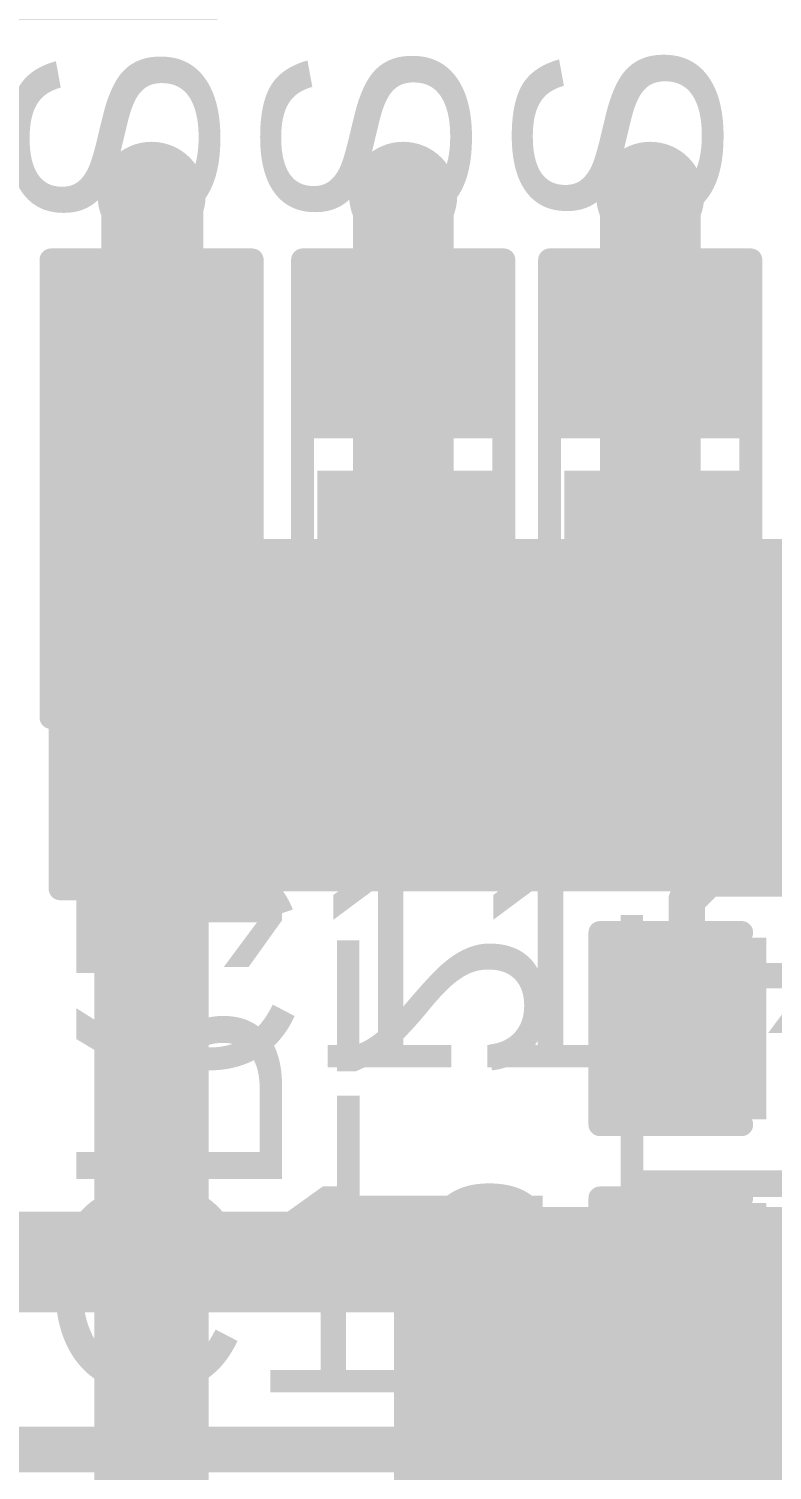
# Model space of a CAD drawing. Header units: millimetres. Extents: x -0.12 to 2.11, y 0 to 1.55.
# Drawn here: x 1.3792 to 1.5417, y 1.0545 to 1.3695 of the extents above; entities that cross this region are included whole.
import ezdxf

# ---------------------------------------------------------------- set-up
doc = ezdxf.new("R2010")
doc.units = ezdxf.units.MM
doc.header["$MEASUREMENT"] = 0
for name, color, linetype in [('BottomLayer', 5, 'Continuous'), ('BottomOverlay', 54, 'Continuous'), ('BottomPaste', 16, 'Continuous'), ('BottomSolder', 6, 'Continuous'), ('TopLayer', 1, 'Continuous'), ('TopOverlay', 2, 'Continuous'), ('TopPaste', 8, 'Continuous'), ('TopSolder', 216, 'Continuous'), ('ViaHoleLayer', 16, 'Continuous')]:
    doc.layers.add(name, color=color, linetype=linetype)
doc.styles.add('Arial', font='', dxfattribs={"height": 0.2})
doc.styles.get('Arial').set_extended_font_data('Arial')

# ---------------------------------------------------------------- blocks, each defined once
blk = doc.blocks.new('S______B______15')
at = {"layer": 'TopLayer'}
for points in [[(-0.045, -0.0175), (-0.045, 0.0175), (-0.015, 0.0175), (-0.015, -0.0175)], [(0.015, -0.0175), (0.015, 0.0175), (0.045, 0.0175), (0.045, -0.0175)]]:
    blk.add_hatch(color=1, dxfattribs=at).paths.add_polyline_path(points)
at = {"layer": 'TopPaste'}
for points in [[(-0.045, -0.0175), (-0.045, 0.0175), (-0.015, 0.0175), (-0.015, -0.0175)], [(0.015, -0.0175), (0.015, 0.0175), (0.045, 0.0175), (0.045, -0.0175)]]:
    blk.add_hatch(color=8, dxfattribs=at).paths.add_polyline_path(points)
at = {"layer": 'TopSolder'}
for points in [[(-0.049, -0.0215), (-0.049, 0.0215), (-0.011, 0.0215), (-0.011, -0.0215)], [(0.011, -0.0215), (0.011, 0.0215), (0.049, 0.0215), (0.049, -0.0215)]]:
    blk.add_hatch(color=216, dxfattribs=at).paths.add_polyline_path(points)
at = {"layer": 'TopOverlay', "const_width": 0.005}
for points in [[(0.05, 0.022), (-0.05, 0.022)], [(-0.05, -0.022), (-0.05, 0.022)], [(0.05, -0.022), (0.05, 0.022)], [(0.05, -0.022), (-0.05, -0.022)]]:
    blk.add_lwpolyline(points, dxfattribs=at)
at = {"layer": 'TopOverlay', "const_width": 0.0025}
for points in [[(-0.05125, 0.022, 1), (-0.04875, 0.022, 1)], [(-0.05125, 0.022, 1), (-0.04875, 0.022, 1)], [(0.04875, 0.022, 1), (0.05125, 0.022, 1)], [(0.04875, 0.022, 1), (0.05125, 0.022, 1)], [(-0.05125, -0.022, 1), (-0.04875, -0.022, 1)], [(-0.05125, -0.022, 1), (-0.04875, -0.022, 1)], [(0.04875, -0.022, 1), (0.05125, -0.022, 1)], [(0.04875, -0.022, 1), (0.05125, -0.022, 1)]]:
    blk.add_lwpolyline(points, format="xyb", close=True, dxfattribs=at)
blk = doc.blocks.new('S______B______16')
at = {"layer": 'TopLayer'}
for points in [[(-0.045, -0.0175), (-0.045, 0.0175), (-0.015, 0.0175), (-0.015, -0.0175)], [(0.015, -0.0175), (0.015, 0.0175), (0.045, 0.0175), (0.045, -0.0175)]]:
    blk.add_hatch(color=1, dxfattribs=at).paths.add_polyline_path(points)
at = {"layer": 'TopPaste'}
for points in [[(-0.045, -0.0175), (-0.045, 0.0175), (-0.015, 0.0175), (-0.015, -0.0175)], [(0.015, -0.0175), (0.015, 0.0175), (0.045, 0.0175), (0.045, -0.0175)]]:
    blk.add_hatch(color=8, dxfattribs=at).paths.add_polyline_path(points)
at = {"layer": 'TopSolder'}
for points in [[(-0.049, -0.0215), (-0.049, 0.0215), (-0.011, 0.0215), (-0.011, -0.0215)], [(0.011, -0.0215), (0.011, 0.0215), (0.049, 0.0215), (0.049, -0.0215)]]:
    blk.add_hatch(color=216, dxfattribs=at).paths.add_polyline_path(points)
at = {"layer": 'TopOverlay', "const_width": 0.005}
for points in [[(-0.05, -0.022), (-0.05, 0.022)], [(0.05, 0.022), (-0.05, 0.022)], [(0.05, -0.022), (0.05, 0.022)], [(0.05, -0.022), (-0.05, -0.022)]]:
    blk.add_lwpolyline(points, dxfattribs=at)
at = {"layer": 'TopOverlay', "const_width": 0.0025}
for points in [[(-0.05125, 0.022, 1), (-0.04875, 0.022, 1)], [(-0.05125, 0.022, 1), (-0.04875, 0.022, 1)], [(0.04875, 0.022, 1), (0.05125, 0.022, 1)], [(0.04875, 0.022, 1), (0.05125, 0.022, 1)], [(-0.05125, -0.022, 1), (-0.04875, -0.022, 1)], [(-0.05125, -0.022, 1), (-0.04875, -0.022, 1)], [(0.04875, -0.022, 1), (0.05125, -0.022, 1)], [(0.04875, -0.022, 1), (0.05125, -0.022, 1)]]:
    blk.add_lwpolyline(points, format="xyb", close=True, dxfattribs=at)
blk = doc.blocks.new('S______B______17')
at = {"layer": 'TopLayer'}
for points in [[(-0.045, -0.0175), (-0.045, 0.0175), (-0.015, 0.0175), (-0.015, -0.0175)], [(0.015, -0.0175), (0.015, 0.0175), (0.045, 0.0175), (0.045, -0.0175)]]:
    blk.add_hatch(color=1, dxfattribs=at).paths.add_polyline_path(points)
at = {"layer": 'TopPaste'}
for points in [[(-0.045, -0.0175), (-0.045, 0.0175), (-0.015, 0.0175), (-0.015, -0.0175)], [(0.015, -0.0175), (0.015, 0.0175), (0.045, 0.0175), (0.045, -0.0175)]]:
    blk.add_hatch(color=8, dxfattribs=at).paths.add_polyline_path(points)
at = {"layer": 'TopSolder'}
for points in [[(-0.049, -0.0215), (-0.049, 0.0215), (-0.011, 0.0215), (-0.011, -0.0215)], [(0.011, -0.0215), (0.011, 0.0215), (0.049, 0.0215), (0.049, -0.0215)]]:
    blk.add_hatch(color=216, dxfattribs=at).paths.add_polyline_path(points)
at = {"layer": 'TopOverlay', "const_width": 0.005}
for points in [[(0.05, 0.022), (-0.05, 0.022)], [(-0.05, -0.022), (-0.05, 0.022)], [(0.05, -0.022), (0.05, 0.022)], [(0.05, -0.022), (-0.05, -0.022)]]:
    blk.add_lwpolyline(points, dxfattribs=at)
at = {"layer": 'TopOverlay', "const_width": 0.0025}
for points in [[(-0.05125, 0.022, 1), (-0.04875, 0.022, 1)], [(-0.05125, 0.022, 1), (-0.04875, 0.022, 1)], [(0.04875, 0.022, 1), (0.05125, 0.022, 1)], [(0.04875, 0.022, 1), (0.05125, 0.022, 1)], [(-0.05125, -0.022, 1), (-0.04875, -0.022, 1)], [(-0.05125, -0.022, 1), (-0.04875, -0.022, 1)], [(0.04875, -0.022, 1), (0.05125, -0.022, 1)], [(0.04875, -0.022, 1), (0.05125, -0.022, 1)]]:
    blk.add_lwpolyline(points, format="xyb", close=True, dxfattribs=at)
blk = doc.blocks.new('R___0603_B_31')
at = {"layer": 'BottomLayer'}
for points in [[(-0.045, -0.0175), (-0.045, 0.0175), (-0.015, 0.0175), (-0.015, -0.0175)], [(0.015, -0.0175), (0.015, 0.0175), (0.045, 0.0175), (0.045, -0.0175)]]:
    blk.add_hatch(color=5, dxfattribs=at).paths.add_polyline_path(points)
at = {"layer": 'BottomPaste'}
for points in [[(-0.045, -0.0175), (-0.045, 0.0175), (-0.015, 0.0175), (-0.015, -0.0175)], [(0.015, -0.0175), (0.015, 0.0175), (0.045, 0.0175), (0.045, -0.0175)]]:
    blk.add_hatch(color=16, dxfattribs=at).paths.add_polyline_path(points)
at = {"layer": 'BottomSolder'}
for points in [[(-0.049, -0.0215), (-0.049, 0.0215), (-0.011, 0.0215), (-0.011, -0.0215)], [(0.011, -0.0215), (0.011, 0.0215), (0.049, 0.0215), (0.049, -0.0215)]]:
    blk.add_hatch(color=6, dxfattribs=at).paths.add_polyline_path(points)
at = {"layer": 'BottomOverlay', "const_width": 0.005}
for points in [[(-0.048, -0.021), (-0.048, 0.021)], [(0.048, 0.021), (-0.048, 0.021)], [(0.048, -0.021), (0.048, 0.021)], [(0.048, -0.021), (-0.048, -0.021)]]:
    blk.add_lwpolyline(points, dxfattribs=at)
at = {"layer": 'BottomOverlay', "const_width": 0.0025}
for points in [[(-0.04925, 0.021, 1), (-0.04675, 0.021, 1)], [(-0.04925, 0.021, 1), (-0.04675, 0.021, 1)], [(0.04675, 0.021, 1), (0.04925, 0.021, 1)], [(0.04675, 0.021, 1), (0.04925, 0.021, 1)], [(-0.04925, -0.021, 1), (-0.04675, -0.021, 1)], [(-0.04925, -0.021, 1), (-0.04675, -0.021, 1)], [(0.04675, -0.021, 1), (0.04925, -0.021, 1)], [(0.04675, -0.021, 1), (0.04925, -0.021, 1)]]:
    blk.add_lwpolyline(points, format="xyb", close=True, dxfattribs=at)
blk = doc.blocks.new('IND_0603__1608_M_______B_38')
at = {"layer": 'BottomLayer'}
for points in [[(-0.03937, 0.01575), (-0.01575, 0.01575), (-0.01575, -0.01575), (-0.03937, -0.01575)], [(0.01575, 0.01575), (0.03937, 0.01575), (0.03937, -0.01575), (0.01575, -0.01575)]]:
    blk.add_hatch(color=5, dxfattribs=at).paths.add_polyline_path(points)
at = {"layer": 'BottomPaste'}
for points in [[(-0.03937, 0.01575), (-0.01575, 0.01575), (-0.01575, -0.01575), (-0.03937, -0.01575)], [(0.01575, 0.01575), (0.03937, 0.01575), (0.03937, -0.01575), (0.01575, -0.01575)]]:
    blk.add_hatch(color=16, dxfattribs=at).paths.add_polyline_path(points)
at = {"layer": 'BottomSolder'}
for points in [[(-0.04337, 0.01975), (-0.01175, 0.01975), (-0.01175, -0.01975), (-0.04337, -0.01975)], [(0.01175, 0.01975), (0.04337, 0.01975), (0.04337, -0.01975), (0.01175, -0.01975)]]:
    blk.add_hatch(color=6, dxfattribs=at).paths.add_polyline_path(points)
at = {"layer": 'BottomOverlay', "const_width": 0.005}
for points in [[(-0.008, 0.018), (0.009, 0.018)], [(-0.008, -0.018), (0.009, -0.018)]]:
    blk.add_lwpolyline(points, dxfattribs=at)
at = {"layer": 'BottomOverlay', "const_width": 0.0025}
for points in [[(-0.00925, 0.018, 1), (-0.00675, 0.018, 1)], [(0.00775, 0.018, 1), (0.01025, 0.018, 1)], [(-0.00925, -0.018, 1), (-0.00675, -0.018, 1)], [(0.00775, -0.018, 1), (0.01025, -0.018, 1)]]:
    blk.add_lwpolyline(points, format="xyb", close=True, dxfattribs=at)
blk = doc.blocks.new('IND_0603__1608_M_______B_39')
at = {"layer": 'BottomLayer'}
for points in [[(-0.03937, 0.01575), (-0.01575, 0.01575), (-0.01575, -0.01575), (-0.03937, -0.01575)], [(0.01575, 0.01575), (0.03937, 0.01575), (0.03937, -0.01575), (0.01575, -0.01575)]]:
    blk.add_hatch(color=5, dxfattribs=at).paths.add_polyline_path(points)
at = {"layer": 'BottomPaste'}
for points in [[(-0.03937, 0.01575), (-0.01575, 0.01575), (-0.01575, -0.01575), (-0.03937, -0.01575)], [(0.01575, 0.01575), (0.03937, 0.01575), (0.03937, -0.01575), (0.01575, -0.01575)]]:
    blk.add_hatch(color=16, dxfattribs=at).paths.add_polyline_path(points)
at = {"layer": 'BottomSolder'}
for points in [[(-0.04337, 0.01975), (-0.01175, 0.01975), (-0.01175, -0.01975), (-0.04337, -0.01975)], [(0.01175, 0.01975), (0.04337, 0.01975), (0.04337, -0.01975), (0.01175, -0.01975)]]:
    blk.add_hatch(color=6, dxfattribs=at).paths.add_polyline_path(points)
at = {"layer": 'BottomOverlay', "const_width": 0.005}
for points in [[(-0.008, 0.018), (0.009, 0.018)], [(-0.008, -0.018), (0.009, -0.018)]]:
    blk.add_lwpolyline(points, dxfattribs=at)
at = {"layer": 'BottomOverlay', "const_width": 0.0025}
for points in [[(-0.00925, 0.018, 1), (-0.00675, 0.018, 1)], [(0.00775, 0.018, 1), (0.01025, 0.018, 1)], [(-0.00925, -0.018, 1), (-0.00675, -0.018, 1)], [(0.00775, -0.018, 1), (0.01025, -0.018, 1)]]:
    blk.add_lwpolyline(points, format="xyb", close=True, dxfattribs=at)
blk = doc.blocks.new('C____E_44')
at = {"layer": 'TopLayer'}
for points in [[(-0.05492, 0.05059), (0.05492, 0.05059), (0.05492, -0.05059), (-0.05492, -0.05059)], [(0.19862, 0.05059), (0.30846, 0.05059), (0.30846, -0.05059), (0.19862, -0.05059)]]:
    blk.add_hatch(color=1, dxfattribs=at).paths.add_polyline_path(points)
at = {"layer": 'TopPaste'}
for points in [[(-0.05492, 0.05059), (0.05492, 0.05059), (0.05492, -0.05059), (-0.05492, -0.05059)], [(0.19862, 0.05059), (0.30846, 0.05059), (0.30846, -0.05059), (0.19862, -0.05059)]]:
    blk.add_hatch(color=8, dxfattribs=at).paths.add_polyline_path(points)
at = {"layer": 'TopSolder'}
for points in [[(-0.05892, 0.05459), (0.05892, 0.05459), (0.05892, -0.05459), (-0.05892, -0.05459)], [(0.19462, 0.05459), (0.31246, 0.05459), (0.31246, -0.05459), (0.19462, -0.05459)]]:
    blk.add_hatch(color=216, dxfattribs=at).paths.add_polyline_path(points)
at = {"layer": 'TopOverlay', "const_width": 0.01}
for points in [[(-0.04823, 0.092), (-0.04823, 0.063)], [(-0.01523, 0.091), (-0.01523, 0.062)], [(0.27677, 0.091), (-0.01523, 0.091)], [(0.27677, 0.091), (0.27677, 0.062)], [(-0.03123, 0.077), (-0.06423, 0.077)], [(-0.01523, -0.062), (-0.01523, -0.091)], [(0.27677, -0.062), (0.27677, -0.091)], [(0.27677, -0.091), (-0.01523, -0.091)]]:
    blk.add_lwpolyline(points, dxfattribs=at)
at = {"layer": 'TopOverlay', "const_width": 0.005}
for points in [[(-0.05073, 0.092, 1), (-0.04573, 0.092, 1)], [(-0.01773, 0.091, 1), (-0.01273, 0.091, 1)], [(-0.01773, 0.091, 1), (-0.01273, 0.091, 1)], [(0.27427, 0.091, 1), (0.27927, 0.091, 1)], [(0.27427, 0.091, 1), (0.27927, 0.091, 1)], [(-0.06673, 0.077, 1), (-0.06173, 0.077, 1)], [(-0.03373, 0.077, 1), (-0.02873, 0.077, 1)], [(-0.05073, 0.063, 1), (-0.04573, 0.063, 1)], [(-0.01773, 0.062, 1), (-0.01273, 0.062, 1)], [(0.27427, 0.062, 1), (0.27927, 0.062, 1)], [(-0.01773, -0.062, 1), (-0.01273, -0.062, 1)], [(0.27427, -0.062, 1), (0.27927, -0.062, 1)], [(-0.01773, -0.091, 1), (-0.01273, -0.091, 1)], [(-0.01773, -0.091, 1), (-0.01273, -0.091, 1)], [(0.27427, -0.091, 1), (0.27927, -0.091, 1)], [(0.27427, -0.091, 1), (0.27927, -0.091, 1)]]:
    blk.add_lwpolyline(points, format="xyb", close=True, dxfattribs=at)
blk = doc.blocks.new('C___0603_46')
at = {"layer": 'TopLayer'}
for points in [[(-0.015, 0.0175), (-0.015, -0.0175), (-0.045, -0.0175), (-0.045, 0.0175)], [(0.045, 0.0175), (0.045, -0.0175), (0.015, -0.0175), (0.015, 0.0175)]]:
    blk.add_hatch(color=1, dxfattribs=at).paths.add_polyline_path(points)
at = {"layer": 'TopPaste'}
for points in [[(-0.015, 0.0175), (-0.015, -0.0175), (-0.045, -0.0175), (-0.045, 0.0175)], [(0.045, 0.0175), (0.045, -0.0175), (0.015, -0.0175), (0.015, 0.0175)]]:
    blk.add_hatch(color=8, dxfattribs=at).paths.add_polyline_path(points)
at = {"layer": 'TopSolder'}
for points in [[(-0.01264, 0.01986), (-0.01264, -0.01986), (-0.04736, -0.01986), (-0.04736, 0.01986)], [(0.04736, 0.01986), (0.04736, -0.01986), (0.01264, -0.01986), (0.01264, 0.01986)]]:
    blk.add_hatch(color=216, dxfattribs=at).paths.add_polyline_path(points)
at = {"layer": 'TopOverlay', "const_width": 0.005}
for points in [[(-0.049, -0.021), (-0.049, 0.021)], [(-0.049, 0.021), (-0.018, 0.021)], [(0.018, 0.021), (0.049, 0.021)], [(0.049, -0.021), (0.049, 0.021)], [(-0.049, -0.021), (-0.018, -0.021)], [(0.018, -0.021), (0.049, -0.021)]]:
    blk.add_lwpolyline(points, dxfattribs=at)
at = {"layer": 'TopOverlay', "const_width": 0.0025}
for points in [[(-0.05025, 0.021, 1), (-0.04775, 0.021, 1)], [(-0.05025, 0.021, 1), (-0.04775, 0.021, 1)], [(-0.01925, 0.021, 1), (-0.01675, 0.021, 1)], [(0.01675, 0.021, 1), (0.01925, 0.021, 1)], [(0.04775, 0.021, 1), (0.05025, 0.021, 1)], [(0.04775, 0.021, 1), (0.05025, 0.021, 1)], [(-0.05025, -0.021, 1), (-0.04775, -0.021, 1)], [(-0.05025, -0.021, 1), (-0.04775, -0.021, 1)], [(-0.01925, -0.021, 1), (-0.01675, -0.021, 1)], [(0.01675, -0.021, 1), (0.01925, -0.021, 1)], [(0.04775, -0.021, 1), (0.05025, -0.021, 1)], [(0.04775, -0.021, 1), (0.05025, -0.021, 1)]]:
    blk.add_lwpolyline(points, format="xyb", close=True, dxfattribs=at)
blk = doc.blocks.new('C___0603_47')
at = {"layer": 'TopLayer'}
for points in [[(-0.015, 0.0175), (-0.015, -0.0175), (-0.045, -0.0175), (-0.045, 0.0175)], [(0.045, 0.0175), (0.045, -0.0175), (0.015, -0.0175), (0.015, 0.0175)]]:
    blk.add_hatch(color=1, dxfattribs=at).paths.add_polyline_path(points)
at = {"layer": 'TopPaste'}
for points in [[(-0.015, 0.0175), (-0.015, -0.0175), (-0.045, -0.0175), (-0.045, 0.0175)], [(0.045, 0.0175), (0.045, -0.0175), (0.015, -0.0175), (0.015, 0.0175)]]:
    blk.add_hatch(color=8, dxfattribs=at).paths.add_polyline_path(points)
at = {"layer": 'TopSolder'}
for points in [[(-0.01264, 0.01986), (-0.01264, -0.01986), (-0.04736, -0.01986), (-0.04736, 0.01986)], [(0.04736, 0.01986), (0.04736, -0.01986), (0.01264, -0.01986), (0.01264, 0.01986)]]:
    blk.add_hatch(color=216, dxfattribs=at).paths.add_polyline_path(points)
at = {"layer": 'TopOverlay', "const_width": 0.005}
for points in [[(-0.049, 0.021), (-0.018, 0.021)], [(-0.049, -0.021), (-0.049, 0.021)], [(0.018, 0.021), (0.049, 0.021)], [(0.049, -0.021), (0.049, 0.021)], [(-0.049, -0.021), (-0.018, -0.021)], [(0.018, -0.021), (0.049, -0.021)]]:
    blk.add_lwpolyline(points, dxfattribs=at)
at = {"layer": 'TopOverlay', "const_width": 0.0025}
for points in [[(-0.05025, 0.021, 1), (-0.04775, 0.021, 1)], [(-0.05025, 0.021, 1), (-0.04775, 0.021, 1)], [(-0.01925, 0.021, 1), (-0.01675, 0.021, 1)], [(0.01675, 0.021, 1), (0.01925, 0.021, 1)], [(0.04775, 0.021, 1), (0.05025, 0.021, 1)], [(0.04775, 0.021, 1), (0.05025, 0.021, 1)], [(-0.05025, -0.021, 1), (-0.04775, -0.021, 1)], [(-0.05025, -0.021, 1), (-0.04775, -0.021, 1)], [(-0.01925, -0.021, 1), (-0.01675, -0.021, 1)], [(0.01675, -0.021, 1), (0.01925, -0.021, 1)], [(0.04775, -0.021, 1), (0.05025, -0.021, 1)], [(0.04775, -0.021, 1), (0.05025, -0.021, 1)]]:
    blk.add_lwpolyline(points, format="xyb", close=True, dxfattribs=at)

msp = doc.modelspace()

# ---------------------------------------------------------------- hatches: boundary and pattern name
at = {"layer": 'BottomLayer'}
h = msp.add_hatch(color=5, dxfattribs=at)
edge = h.paths.add_edge_path()
edge.add_arc((1.406, 1.333), 0.01181, 0, 360)
h = msp.add_hatch(color=5, dxfattribs=at)
edge = h.paths.add_edge_path()
edge.add_arc((1.461, 1.333), 0.01181, 0, 360)
h = msp.add_hatch(color=5, dxfattribs=at)
edge = h.paths.add_edge_path()
edge.add_arc((1.515, 1.333), 0.01181, 0, 360)
msp.add_hatch(color=5, dxfattribs=at).paths.add_polyline_path([(1.385, 1.181), (1.635, 1.181), (1.635, 1.231), (1.385, 1.231)])
at = {"layer": 'TopLayer'}
h = msp.add_hatch(color=1, dxfattribs=at)
edge = h.paths.add_edge_path()
edge.add_arc((1.406, 1.333), 0.01181, 0, 360)
h = msp.add_hatch(color=1, dxfattribs=at)
edge = h.paths.add_edge_path()
edge.add_arc((1.461, 1.333), 0.01181, 0, 360)
h = msp.add_hatch(color=1, dxfattribs=at)
edge = h.paths.add_edge_path()
edge.add_arc((1.515, 1.333), 0.01181, 0, 360)
for points in [[(1.386, 1.219), (1.587, 1.219), (1.587, 1.258), (1.386, 1.258)], [(1.459, 1.036), (1.549, 1.036), (1.549, 1.112), (1.459, 1.112)]]:
    msp.add_hatch(color=1, dxfattribs=at).paths.add_polyline_path(points)
at = {"layer": 'ViaHoleLayer'}
h = msp.add_hatch(color=16, dxfattribs=at)
edge = h.paths.add_edge_path()
edge.add_arc((1.406, 1.333), 0.00591, 0, 360)
h = msp.add_hatch(color=16, dxfattribs=at)
edge = h.paths.add_edge_path()
edge.add_arc((1.461, 1.333), 0.00591, 0, 360)
h = msp.add_hatch(color=16, dxfattribs=at)
edge = h.paths.add_edge_path()
edge.add_arc((1.515, 1.333), 0.00591, 0, 360)

# ---------------------------------------------------------------- linework, layer by layer
at = {"layer": 'BottomLayer', "const_width": 0.022}
for points in [[(1.406, 1.333), (1.40631, 1.33269)], [(1.40631, 1.26025), (1.40631, 1.33269)], [(1.461, 1.25793), (1.461, 1.333)], [(1.515, 1.25793), (1.515, 1.333)], [(1.40631, 1.26025), (1.407, 1.25956)], [(1.461, 1.25793), (1.46181, 1.25712)], [(1.46181, 1.25712), (1.462, 1.25712)], [(1.515, 1.25793), (1.51581, 1.25712)], [(1.51581, 1.25712), (1.516, 1.25712)], [(1.361, 1.1), (1.601, 1.1)]]:
    msp.add_lwpolyline(points, dxfattribs=at)
at = {"layer": 'BottomLayer', "const_width": 0.011}
for points in [[(1.4005, 1.333, 1), (1.4115, 1.333, 1)], [(1.40081, 1.33269, 1), (1.41181, 1.33269, 1)], [(1.40081, 1.33269, 1), (1.41181, 1.33269, 1)], [(1.4555, 1.333, 1), (1.4665, 1.333, 1)], [(1.5095, 1.333, 1), (1.5205, 1.333, 1)], [(1.40081, 1.26025, 1), (1.41181, 1.26025, 1)], [(1.40081, 1.26025, 1), (1.41181, 1.26025, 1)], [(1.4015, 1.25956, 1), (1.4125, 1.25956, 1)], [(1.4555, 1.25793, 1), (1.4665, 1.25793, 1)], [(1.4555, 1.25793, 1), (1.4665, 1.25793, 1)], [(1.45631, 1.25712, 1), (1.46731, 1.25712, 1)], [(1.45631, 1.25712, 1), (1.46731, 1.25712, 1)], [(1.4565, 1.25712, 1), (1.4675, 1.25712, 1)], [(1.5095, 1.25793, 1), (1.5205, 1.25793, 1)], [(1.5095, 1.25793, 1), (1.5205, 1.25793, 1)], [(1.51031, 1.25712, 1), (1.52131, 1.25712, 1)], [(1.51031, 1.25712, 1), (1.52131, 1.25712, 1)], [(1.5105, 1.25712, 1), (1.5215, 1.25712, 1)]]:
    msp.add_lwpolyline(points, format="xyb", close=True, dxfattribs=at)
at = {"layer": 'TopLayer'}
for points, const_width in [([(1.406, 1.299), (1.406, 1.333)], 0.022), ([(1.461, 1.299), (1.461, 1.333)], 0.022), ([(1.515, 1.299), (1.515, 1.333)], 0.022), ([(1.406, 0.94264), (1.406, 1.239)], 0.025), ([(1.461, 1.239), (1.4649, 1.2429)], 0.008), ([(1.4649, 1.2429), (1.569, 1.2429)], 0.008), ([(1.523, 1.17916), (1.52769, 1.18384)], 0.008), ([(1.52769, 1.18384), (1.66951, 1.18384)], 0.008), ([(1.523, 1.151), (1.523, 1.17916)], 0.008)]:
    msp.add_lwpolyline(points, dxfattribs=dict(at, const_width=const_width))
for points, const_width in [([(1.4005, 1.333, 1), (1.4115, 1.333, 1)], 0.011), ([(1.4555, 1.333, 1), (1.4665, 1.333, 1)], 0.011), ([(1.5095, 1.333, 1), (1.5205, 1.333, 1)], 0.011), ([(1.4005, 1.299, 1), (1.4115, 1.299, 1)], 0.011), ([(1.4555, 1.299, 1), (1.4665, 1.299, 1)], 0.011), ([(1.5095, 1.299, 1), (1.5205, 1.299, 1)], 0.011), ([(1.39975, 1.239, 1), (1.41225, 1.239, 1)], 0.0125), ([(1.4629, 1.2429, 1), (1.4669, 1.2429, 1)], 0.004), ([(1.4629, 1.2429, 1), (1.4669, 1.2429, 1)], 0.004), ([(1.459, 1.239, 1), (1.463, 1.239, 1)], 0.004), ([(1.52569, 1.18384, 1), (1.52969, 1.18384, 1)], 0.004), ([(1.52569, 1.18384, 1), (1.52969, 1.18384, 1)], 0.004), ([(1.521, 1.17916, 1), (1.525, 1.17916, 1)], 0.004), ([(1.521, 1.17916, 1), (1.525, 1.17916, 1)], 0.004), ([(1.521, 1.151, 1), (1.525, 1.151, 1)], 0.004)]:
    msp.add_lwpolyline(points, format="xyb", close=True, dxfattribs=dict(at, const_width=const_width))

# ---------------------------------------------------------------- block references
for name, p, rotation in [('S______B______15', (1.406, 1.269), 270), ('S______B______16', (1.461, 1.269), 270), ('S______B______17', (1.515, 1.269), 270), ('R___0603_B_31', (1.407, 1.22956), 270), ('IND_0603__1608_M_______B_38', (1.462, 1.22956), 90), ('IND_0603__1608_M_______B_39', (1.516, 1.22956), 90), ('C____E_44', (1.519, 0.968), 180)]:
    msp.add_blockref(name, p, dxfattribs=dict(rotation=rotation))
for name, p in [('C___0603_47', (1.553, 1.151)), ('C___0603_46', (1.553, 1.093))]:
    msp.add_blockref(name, p)

# ---------------------------------------------------------------- texts
at = {"layer": 'BottomOverlay', "style": 'Arial', "text_generation_flag": 2}
for s, p in [('R1', (1.38951, 1.11301)), ('L1', (1.50851, 1.10901)), ('L2', (1.44651, 1.10351))]:
    msp.add_text(s, height=0.045, rotation=270, dxfattribs=at).set_placement(p)
at = {"layer": 'TopOverlay', "style": 'Arial'}
for s, p in [('SB3', (1.4204, 1.3244)), ('SB2', (1.4754, 1.32455)), ('SB1', (1.5304, 1.32479))]:
    msp.add_text(s, height=0.045, rotation=90, dxfattribs=at).set_placement(p)
for s, p in [('C11', (1.39427, 1.14251)), ('C12', (1.38177, 1.07151))]:
    msp.add_text(s, height=0.045, dxfattribs=at).set_placement(p)

doc.saveas('drawing.dxf')
